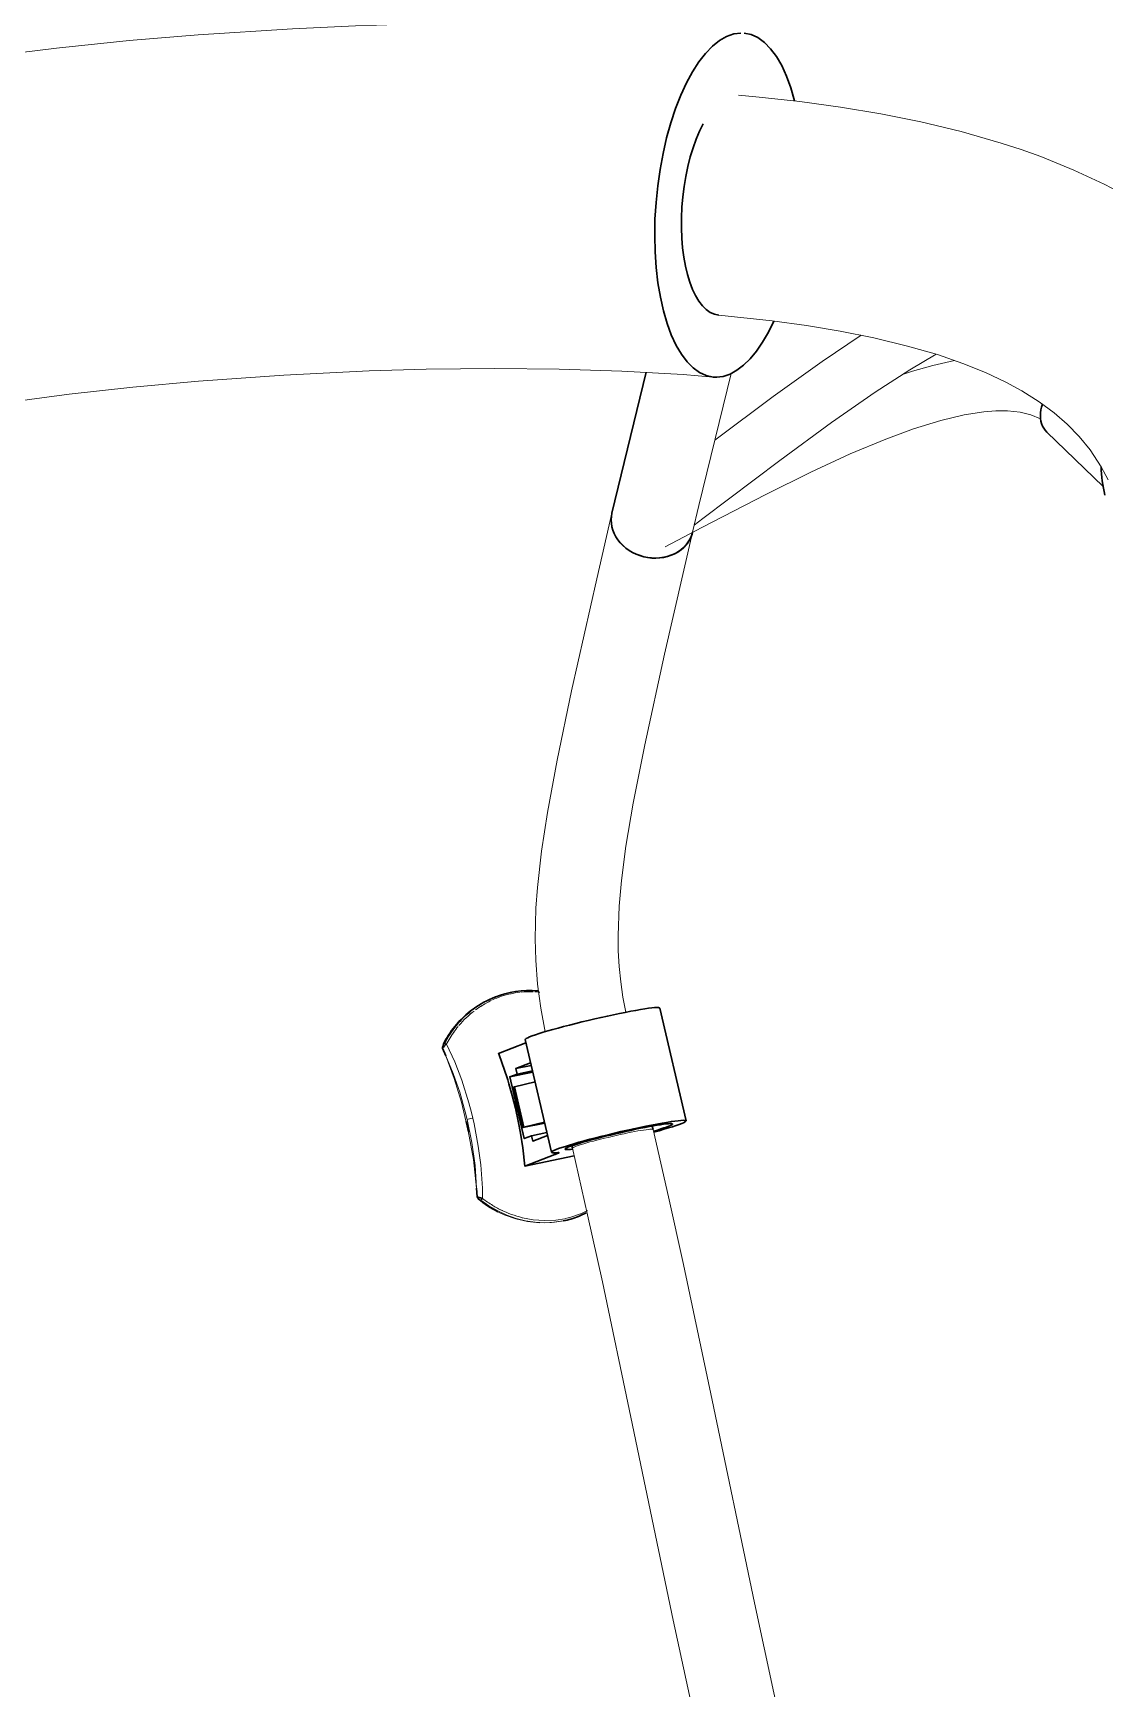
# Model space of a CAD drawing. Header units: millimetres. Extents: x 6 to 3615, y -854 to 0.
# Drawn here: x 229.85 to 245.51, y -123.57 to -99.38 of the extents above; entities that cross this region are included whole.
import ezdxf

# ---------------------------------------------------------------- set-up
doc = ezdxf.new("R2010")
doc.units = ezdxf.units.MM

msp = doc.modelspace()

# ---------------------------------------------------------------- linework, layer by layer
at = {"linetype": 'Continuous', "lineweight": 13}
for points in [[(225.835, -100.338), (226.266, -100.238), (227.17, -100.052), (228.141, -99.882), (229.157, -99.732), (230.195, -99.603), (231.254, -99.493), (232.263, -99.409), (233.642, -99.32), (234.561, -99.278), (235.484, -99.251)], [(245.726, -101.709), (245.501, -101.592), (245.061, -101.385), (244.577, -101.189), (244.289, -101.086), (243.999, -100.991), (243.412, -100.823), (242.824, -100.682), (242.237, -100.565), (241.648, -100.466), (241.056, -100.384), (240.46, -100.318), (240.161, -100.289)], [(245.56, -105.91), (245.458, -105.719), (245.296, -105.473), (245.138, -105.279), (244.96, -105.096), (244.774, -104.934), (244.551, -104.769), (244.298, -104.61), (244.067, -104.485), (243.77, -104.344), (243.437, -104.21), (243.065, -104.082), (242.63, -103.956), (242.136, -103.836), (241.643, -103.738), (241.155, -103.657), (240.651, -103.588), (239.871, -103.504)], [(241.952, -103.797), (241.384, -104.18), (240.667, -104.692), (239.812, -105.33)], [(243.047, -104.076), (242.664, -104.302), (242.154, -104.632), (241.518, -105.074), (240.761, -105.627), (239.638, -106.478), (239.512, -106.574)], [(243.318, -104.167), (242.997, -104.24), (242.701, -104.324), (242.554, -104.371)], [(225.906, -105.551), (226.476, -105.383), (227.12, -105.218), (227.826, -105.064), (228.619, -104.917), (229.474, -104.781), (230.378, -104.66), (231.308, -104.557), (232.27, -104.469), (233.517, -104.38), (234.763, -104.319), (235.593, -104.295)], [(235.593, -104.295), (236.6, -104.283), (237.537, -104.292), (238.454, -104.321), (239.351, -104.373), (239.79, -104.409)], [(240.05, -104.359), (239.581, -106.288), (239.488, -106.675)], [(244.573, -105.022), (244.432, -104.961), (244.273, -104.923), (244.092, -104.903), (243.921, -104.903), (243.744, -104.917), (243.459, -104.961), (243.117, -105.044), (242.718, -105.167), (242.311, -105.317), (241.793, -105.533), (241.216, -105.798), (240.557, -106.124), (239.623, -106.609), (239.088, -106.892)], [(237.335, -113.974), (237.269, -113.631), (237.223, -113.281), (237.196, -112.927), (237.188, -112.616), (237.2, -112.17), (237.222, -111.868), (237.281, -111.335), (237.368, -110.771), (237.51, -110.008), (237.721, -108.993), (238.087, -107.355), (238.31, -106.396)], [(238.512, -113.689), (238.47, -113.471), (238.438, -113.247), (238.415, -113.022), (238.402, -112.794), (238.399, -112.57), (238.415, -112.139), (238.448, -111.763), (238.514, -111.265), (238.622, -110.634), (238.791, -109.783), (239.079, -108.456), (239.487, -106.681)], [(235.859, -114.15), (235.842, -114.174), (235.838, -114.178), (235.836, -114.18)], [(235.893, -114.154), (235.888, -114.152), (235.883, -114.151), (235.879, -114.15), (235.875, -114.149), (235.871, -114.148), (235.867, -114.148), (235.864, -114.148), (235.861, -114.149), (235.859, -114.15)], [(235.893, -114.154), (236.014, -114.415), (236.115, -114.682), (236.218, -115.012), (236.256, -115.152)], [(236.194, -115.258), (236.167, -115.144), (236.085, -114.857), (235.989, -114.584), (235.881, -114.328)], [(236.332, -116.259), (236.285, -115.842), (236.21, -115.42), (236.11, -115.004), (236.003, -114.656), (235.881, -114.328)], [(236.182, -115.292), (236.194, -115.352), (236.194, -115.35)], [(236.332, -116.259), (236.309, -115.93), (236.262, -115.594), (236.194, -115.258)], [(236.194, -115.352), (236.204, -115.394), (236.212, -115.43)], [(236.256, -115.152), (236.276, -115.235), (236.295, -115.322)], [(236.295, -115.322), (236.357, -115.648), (236.392, -115.921), (236.417, -116.258), (236.42, -116.411)], [(238.912, -115.402), (238.908, -115.399), (238.899, -115.398), (238.884, -115.397), (238.863, -115.398), (238.838, -115.401), (238.808, -115.405), (238.773, -115.41), (238.733, -115.416), (238.69, -115.424), (238.643, -115.432), (238.593, -115.442), (238.54, -115.453), (238.486, -115.465), (238.43, -115.477), (238.373, -115.49), (238.315, -115.503), (238.257, -115.517), (238.2, -115.531), (238.145, -115.545), (238.09, -115.558), (238.038, -115.572), (237.989, -115.585), (237.943, -115.599), (237.901, -115.611), (237.862, -115.623), (237.829, -115.633), (237.8, -115.643), (237.776, -115.653), (237.756, -115.661), (237.743, -115.667), (237.735, -115.673), (237.733, -115.677)], [(238.912, -115.402), (239.137, -116.385), (239.354, -117.373), (239.774, -119.357), (240.391, -122.319), (240.816, -124.29), (241.257, -126.257), (241.718, -128.215), (242.197, -130.168), (242.694, -132.113), (243.454, -135.024), (243.957, -136.98), (244.2, -137.96), (244.434, -138.941)], [(237.522, -115.75), (237.52, -115.74)], [(237.733, -115.677), (237.955, -116.65), (238.171, -117.63), (238.588, -119.604), (239.206, -122.569), (239.633, -124.55), (240.077, -126.528), (240.541, -128.498), (241.023, -130.462), (241.521, -132.416), (242.282, -135.329), (242.783, -137.276), (243.024, -138.247), (243.255, -139.216)], [(236.392, -116.435), (236.374, -116.423), (236.363, -116.419), (236.359, -116.419)], [(236.392, -116.435), (236.395, -116.434), (236.397, -116.432), (236.4, -116.43), (236.403, -116.428), (236.406, -116.425), (236.409, -116.422), (236.413, -116.419), (236.417, -116.415), (236.42, -116.411)], [(236.392, -116.435), (236.513, -116.52), (236.64, -116.593), (236.772, -116.654), (236.909, -116.702), (237.047, -116.736), (237.188, -116.757), (237.328, -116.764), (237.468, -116.757), (237.605, -116.735)], [(237.599, -116.738), (237.427, -116.762), (237.252, -116.765), (237.077, -116.747), (236.904, -116.708), (236.736, -116.648), (236.644, -116.606)], [(237.001, -116.691), (237.159, -116.721), (237.324, -116.733), (237.491, -116.726), (237.619, -116.707)]]:
    msp.add_lwpolyline(points, dxfattribs=at)
at = {"linetype": 'Continuous', "lineweight": 30}
for points in [[(240.194, -99.383), (240.089, -99.397), (239.985, -99.434), (239.881, -99.494), (239.778, -99.577), (239.677, -99.681), (239.58, -99.806), (239.486, -99.951), (239.397, -100.113), (239.315, -100.293), (239.238, -100.488), (239.17, -100.695), (239.109, -100.914), (239.056, -101.142), (239.013, -101.377), (238.979, -101.618), (238.954, -101.86), (238.939, -102.103), (238.935, -102.344), (238.941, -102.581), (238.956, -102.811), (238.982, -103.033), (239.018, -103.244), (239.062, -103.443), (239.116, -103.627), (239.177, -103.795), (239.247, -103.946), (239.324, -104.077), (239.407, -104.188), (239.497, -104.277), (239.591, -104.344), (239.688, -104.388), (239.79, -104.409)], [(240.976, -100.375), (240.923, -100.186), (240.861, -100.014), (240.791, -99.86), (240.713, -99.726), (240.629, -99.612), (240.539, -99.52), (240.444, -99.451), (240.345, -99.406), (240.243, -99.385)], [(239.645, -100.709), (239.591, -100.816), (239.541, -100.934), (239.496, -101.06), (239.455, -101.193), (239.419, -101.333), (239.389, -101.478), (239.365, -101.626), (239.345, -101.777), (239.333, -101.929), (239.325, -102.081), (239.325, -102.231), (239.33, -102.378), (239.342, -102.521), (239.359, -102.658), (239.383, -102.788), (239.412, -102.911), (239.446, -103.025), (239.486, -103.128), (239.53, -103.22), (239.579, -103.301), (239.632, -103.369), (239.688, -103.424), (239.746, -103.464), (239.808, -103.492), (239.871, -103.504)], [(239.838, -104.411), (239.937, -104.399), (240.035, -104.365), (240.134, -104.311), (240.232, -104.237), (240.328, -104.143), (240.421, -104.031), (240.511, -103.901), (240.596, -103.753), (240.677, -103.591)], [(238.809, -104.339), (238.31, -106.396)], [(244.601, -104.804), (244.588, -104.847), (244.578, -104.889), (244.572, -104.931), (244.57, -104.973), (244.572, -105.013), (244.578, -105.053), (244.588, -105.09), (244.602, -105.125), (244.62, -105.158), (244.641, -105.187), (244.666, -105.214)], [(245.487, -106.008), (244.666, -105.214)], [(238.31, -106.396), (238.301, -106.446), (238.298, -106.496), (238.301, -106.547), (238.309, -106.597), (238.323, -106.647), (238.343, -106.696), (238.368, -106.743), (238.398, -106.789), (238.433, -106.832), (238.472, -106.872), (238.515, -106.91), (238.562, -106.943), (238.612, -106.972), (238.665, -106.998), (238.721, -107.018), (238.777, -107.034), (238.835, -107.046), (238.894, -107.053), (238.953, -107.054), (239.011, -107.051), (239.068, -107.043), (239.124, -107.03), (239.177, -107.012), (239.228, -106.99), (239.275, -106.963), (239.319, -106.932), (239.359, -106.898), (239.395, -106.86), (239.425, -106.819), (239.451, -106.775), (239.472, -106.729), (239.487, -106.681)], [(238.31, -106.396), (238.301, -106.445), (238.298, -106.495), (238.301, -106.546), (238.309, -106.597), (238.323, -106.646), (238.343, -106.695), (238.368, -106.743), (238.397, -106.787), (238.432, -106.831), (238.47, -106.871), (238.514, -106.908), (238.56, -106.941), (238.61, -106.971), (238.663, -106.996), (238.717, -107.017), (238.774, -107.034), (238.832, -107.046), (238.89, -107.052), (238.949, -107.054), (239.007, -107.052), (239.064, -107.044), (239.119, -107.031), (239.172, -107.014), (239.223, -106.992), (239.271, -106.966), (239.315, -106.936), (239.355, -106.902), (239.391, -106.864)], [(236.602, -113.468), (236.61, -113.465)], [(239.008, -113.629), (239.002, -113.624), (238.988, -113.622), (238.964, -113.621), (238.932, -113.622), (238.892, -113.626), (238.844, -113.632), (238.789, -113.64), (238.727, -113.65), (238.658, -113.662), (238.584, -113.676), (238.504, -113.691), (238.42, -113.708), (238.333, -113.726), (238.243, -113.745), (238.151, -113.765), (238.058, -113.787), (237.964, -113.809), (237.871, -113.831), (237.78, -113.853), (237.69, -113.876), (237.604, -113.898), (237.522, -113.92), (237.444, -113.942), (237.371, -113.963), (237.304, -113.982), (237.244, -114.001), (237.191, -114.019), (237.145, -114.034), (237.107, -114.049), (237.079, -114.062), (237.057, -114.072), (237.046, -114.081), (237.043, -114.088)], [(239.393, -115.276), (239.008, -113.629)], [(236.652, -114.29), (237.053, -114.135)], [(237.427, -115.735), (237.043, -114.088)], [(235.835, -114.216), (235.881, -114.328)], [(236.923, -114.592), (236.817, -114.632), (237.153, -114.564)], [(237.134, -115.494), (237.028, -115.535), (236.817, -114.632)], [(237.122, -114.429), (236.905, -114.513), (237.131, -114.467)], [(237.149, -114.545), (236.923, -114.592), (236.905, -114.513)], [(237.037, -115.937), (237.006, -115.671), (236.973, -115.456), (236.94, -115.279), (236.899, -115.092), (236.853, -114.908), (236.805, -114.737)], [(237.188, -114.708), (236.886, -114.78), (236.872, -114.786), (237.009, -115.374), (237.328, -115.309)], [(237.325, -115.296), (237.023, -115.368), (236.886, -114.78)], [(236.181, -115.286), (236.194, -115.35), (236.204, -115.395), (236.214, -115.436)], [(237.009, -115.374), (237.023, -115.368)], [(239.393, -115.276), (239.387, -115.272), (239.372, -115.269), (239.349, -115.268), (239.317, -115.27), (239.277, -115.274), (239.229, -115.28), (239.174, -115.288), (239.111, -115.298), (239.043, -115.31), (238.968, -115.323), (238.889, -115.338), (238.805, -115.355), (238.718, -115.373), (238.628, -115.392), (238.536, -115.413), (238.442, -115.434), (238.349, -115.456), (238.256, -115.479), (238.165, -115.501), (238.075, -115.523), (237.989, -115.546), (237.906, -115.568), (237.828, -115.589), (237.755, -115.61), (237.689, -115.63), (237.629, -115.649), (237.576, -115.666), (237.53, -115.682), (237.493, -115.696), (237.463, -115.709), (237.442, -115.72), (237.43, -115.729), (237.427, -115.735)], [(239.196, -115.322), (239.191, -115.318), (239.18, -115.316), (239.161, -115.316), (239.136, -115.318), (239.104, -115.32), (239.065, -115.325), (239.021, -115.332), (238.971, -115.34), (238.916, -115.349), (238.857, -115.36), (238.793, -115.372), (238.726, -115.385), (238.656, -115.4), (238.584, -115.415), (238.51, -115.432), (238.436, -115.449), (238.362, -115.466), (238.287, -115.484), (238.213, -115.502), (238.142, -115.52), (238.073, -115.538), (238.007, -115.555), (237.945, -115.573), (237.886, -115.589), (237.833, -115.605), (237.785, -115.62), (237.743, -115.634), (237.706, -115.647), (237.676, -115.658), (237.653, -115.669), (237.636, -115.677), (237.627, -115.684), (237.624, -115.689)], [(238.9, -115.352), (238.912, -115.402)], [(238.918, -115.427), (238.974, -115.41), (239.025, -115.395), (239.07, -115.38), (239.109, -115.367), (239.14, -115.355), (239.166, -115.344), (239.183, -115.336), (239.193, -115.328), (239.196, -115.322)], [(238.921, -115.442), (238.998, -115.42), (239.07, -115.4), (239.135, -115.38), (239.194, -115.362), (239.247, -115.345), (239.292, -115.329), (239.329, -115.315), (239.357, -115.303), (239.378, -115.292), (239.389, -115.283), (239.393, -115.276)], [(237.36, -115.447), (237.134, -115.494), (237.152, -115.572), (237.37, -115.489)], [(237.758, -115.785), (237.037, -115.938), (237.473, -115.769)], [(237.427, -115.735), (237.432, -115.74), (237.444, -115.743), (237.462, -115.744), (237.488, -115.743), (237.519, -115.74)], [(237.467, -115.744), (237.473, -115.769), (237.481, -115.766)], [(237.481, -115.766), (237.481, -115.766), (237.475, -115.744)], [(237.476, -115.744), (237.481, -115.766), (237.522, -115.75)], [(237.538, -115.741), (237.537, -115.741), (237.535, -115.74), (237.531, -115.739), (237.526, -115.74), (237.519, -115.74)], [(237.522, -115.75), (237.528, -115.748), (237.533, -115.746), (237.535, -115.744), (237.537, -115.743), (237.538, -115.741)], [(237.624, -115.689), (237.628, -115.693), (237.638, -115.695), (237.654, -115.696), (237.675, -115.695), (237.703, -115.693), (237.735, -115.689)], [(237.724, -115.64), (237.733, -115.677)], [(236.332, -116.259), (236.342, -116.386), (236.42, -116.411)], [(237.816, -116.675), (237.823, -116.672)]]:
    msp.add_lwpolyline(points, dxfattribs=at)
for centre, radius, start, end in [((239.826, -104.125), 0.286, -97, -87), ((247.633, -105.644), 2.176, -178, -167), ((239.05, -106.57), 0.451, -41, -14), ((237.106, -114.754), 1.381, 85, 112), ((237.165, -114.816), 1.466, 128, 153), ((237.117, -114.791), 1.42, 111, 141), ((237.131, -114.795), 1.434, 141, 154), ((236.222, -114.517), 0.491, 132, 142), ((235.871, -114.199), 0.0394, 152, -156), ((230.292, -116.725), 6.81, 17, 21), ((236.393, -116.38), 0.0507, -174, -132), ((237.328, -115.254), 1.514, -130, -117), ((237.293, -115.298), 1.473, -78, -69), ((237.416, -115.602), 1.144, -70, -63)]:
    msp.add_arc(centre, radius, start, end, dxfattribs=at)
at = {"linetype": 'Continuous', "lineweight": 13}
for centre, radius, start, end in [((237.101, -114.664), 1.273, 102, 115), ((237.091, -114.57), 1.179, 96, 103), ((237.114, -114.642), 1.252, 88, 96), ((237.078, -115.406), 2.018, 85, 87), ((237.115, -114.756), 1.358, 127, 140), ((237.093, -114.729), 1.354, 112, 128), ((236.993, -114.553), 1.123, 121, 127), ((237.102, -114.696), 1.303, 115, 123), ((237.667, -115.197), 2.065, 141, 144), ((237.19, -114.824), 1.46, 144, 153), ((236.55, -116.366), 1.163, 104, 108), ((237.321, -115.258), 1.463, -128, -121), ((237.362, -115.187), 1.546, -121, -115), ((237.384, -115.148), 1.59, -116, -104), ((237.347, -115.396), 1.337, -78, -63), ((237.354, -115.473), 1.287, -78, -68)]:
    msp.add_arc(centre, radius, start, end, dxfattribs=at)

doc.saveas('drawing.dxf')
